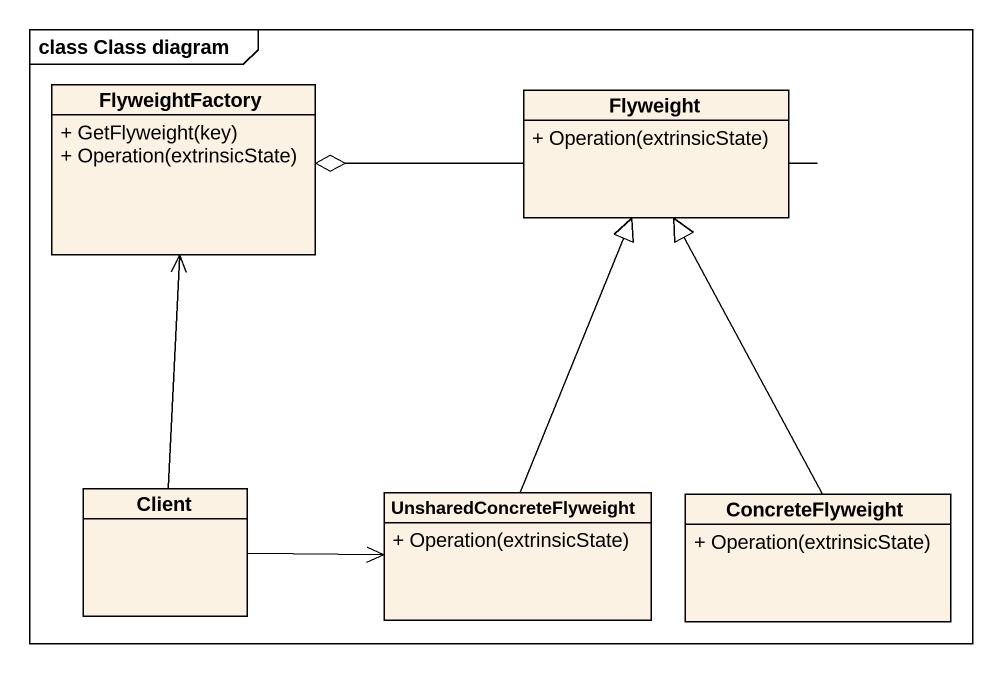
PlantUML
@startuml
mainframe class Class diagram
hide circle
hide empty members
skinparam classAttributeIconSize 0
class FlyweightFactory {
  + GetFlyweight(key)
  + Operation(extrinsicState)
}
class Flyweight {
  + Operation(extrinsicState)
}
class Client
class UnsharedConcreteFlyweight {
  + Operation(extrinsicState)
}
class ConcreteFlyweight {
  + Operation(extrinsicState)
}
Flyweight -left-o FlyweightFactory
Client -up-> FlyweightFactory
Client -right-> UnsharedConcreteFlyweight
UnsharedConcreteFlyweight -up-|> Flyweight
ConcreteFlyweight -up-|> Flyweight
@enduml
